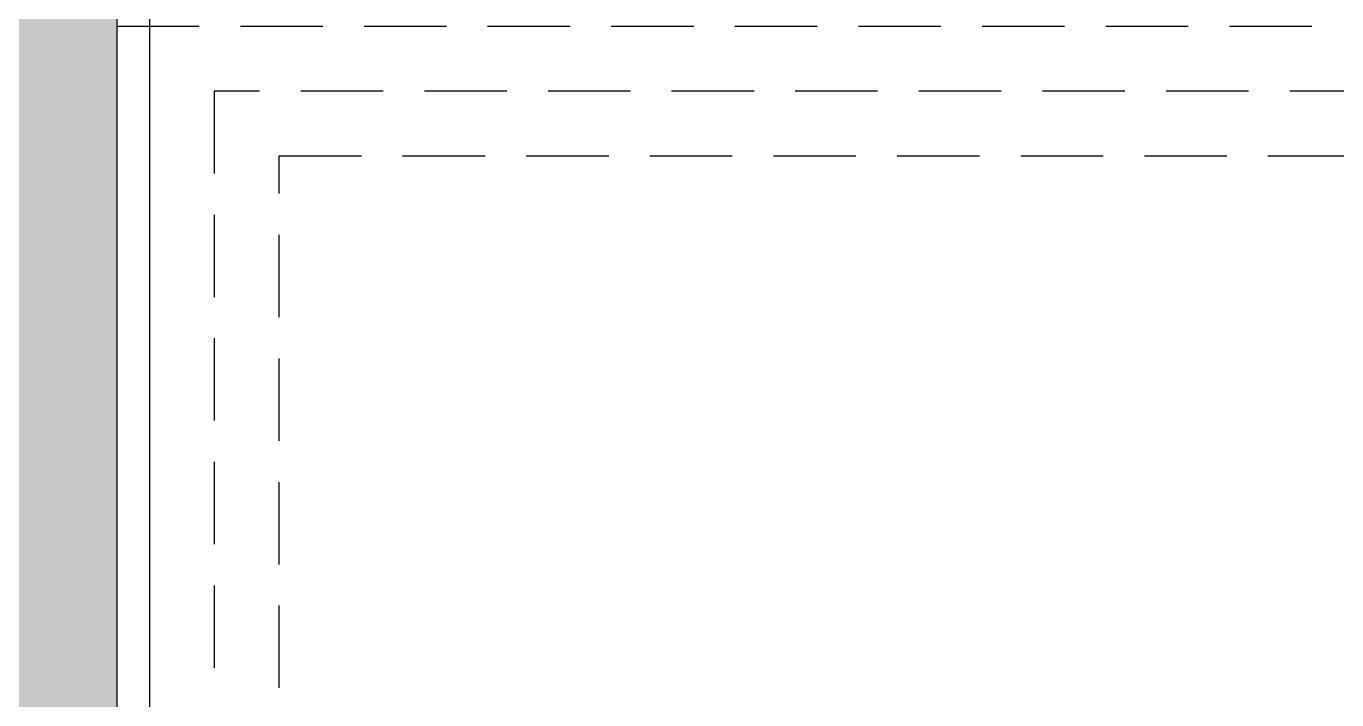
# Model space of a CAD drawing. Header units: inches. Extents: x 21 to 32698, y 13 to 3712.
# Drawn here: x 10689.7 to 10790.7, y 2505.2 to 2557.1 of the extents above; entities that cross this region are included whole.
import ezdxf

# ---------------------------------------------------------------- set-up
doc = ezdxf.new("R2010")
doc.units = ezdxf.units.IN
doc.header["$MEASUREMENT"] = 0
doc.linetypes.add('HIDDEN', pattern=[9.525, 6.35, -3.175])
for name, color, linetype, lineweight in [('Z_MİM_-KM-PATTERN-STRC', 8, 'Continuous', 25), ('Z_MİM_-KM-STRC-CONCRETE', 8, 'Continuous', 25), ('Z_MİM_-KM-STRS-HID', 8, 'HIDDEN', 25), ('Z_MİM_-KM-WALL-PLASTER', 8, 'Continuous', 25), ('Z_MİM_00', 8, 'Continuous', 25)]:
    doc.layers.add(name, color=color, linetype=linetype, lineweight=lineweight)

# ---------------------------------------------------------------- blocks, each defined once
blk = doc.blocks.new('-KM_Merdiven')
at = {"layer": 'Z_MİM_-KM-STRS-HID'}
blk.add_line((19999.75, 2575.03), (20589.75, 2575.03), dxfattribs=at)
blk.add_lwpolyline([(20012.26, 2400.2), (20012.25, 2565.03), (20577.25, 2565.03), (20577.25, 2110.03), (20582.26, 2110.03), (20582.25, 2570.03), (20007.25, 2570.03), (20007.25, 2402.61)], dxfattribs=at)
blk = doc.blocks.new('-KM_Kolon-1K')
at = {"layer": 'Z_MİM_-KM-PATTERN-STRC'}
blk.add_hatch(color=256, dxfattribs=at).paths.add_polyline_path([(1335, 1600), (1365, 1600), (1365, 1420), (1335, 1420)], flags=0)
at = {"layer": 'Z_MİM_-KM-STRC-CONCRETE'}
blk.add_lwpolyline([(1335, 1600), (1365, 1600), (1365, 1420), (1335, 1420)], close=True, dxfattribs=at)

msp = doc.modelspace()

# ---------------------------------------------------------------- linework, layer by layer
at = {"layer": 'Z_MİM_-KM-WALL-PLASTER'}
msp.add_lwpolyline([(9038.46, 1859.58), (10644.21, 1859.58), (10644.21, 2089.58), (10699.22, 2089.58), (10699.26, 2582.08)], dxfattribs=at)

# ---------------------------------------------------------------- block references
at = {"layer": 'Z_MİM_-KM-STRC-CONCRETE'}
msp.add_blockref('-KM_Kolon-1K', (9331.71, 982.08), dxfattribs=at)
at = {"layer": 'Z_MİM_00'}
msp.add_blockref('-KM_Merdiven', (-9303.04, -17.95), dxfattribs=at)

doc.saveas('drawing.dxf')
